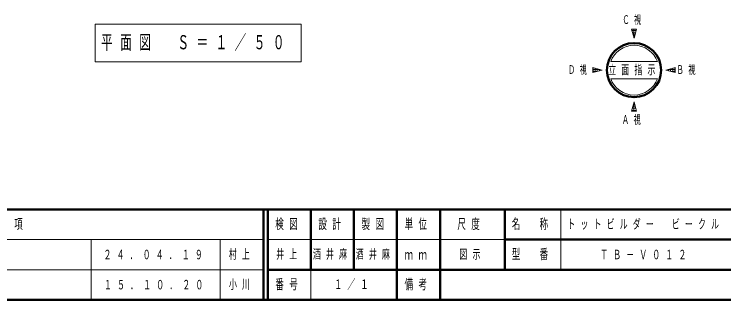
# Model space of a CAD drawing. Units: millimetres on the paper, scale 1:50. Extents: x -385 to 0, y -594 to 267.
# Drawn here: x -301.3 to -136.6, y 0 to 66.3 of the extents above; entities that cross this region are included whole.
import ezdxf

# ---------------------------------------------------------------- set-up
doc = ezdxf.new("R2010")
doc.units = ezdxf.units.MM
doc.layers.add('LY_1', color=140, linetype='Continuous', lineweight=50)
doc.styles.add('ＭＳ ゴシック', font='')
doc.styles.get('ＭＳ ゴシック').set_extended_font_data('MS Gothic')

msp = doc.modelspace()

# ---------------------------------------------------------------- linework, layer by layer
at = {"layer": 'LY_1', "color": 7, "lineweight": 13}
for p, q in [((-282.571, 64.028), (-282.571, 55.228)), ((-234.771, 64.028), (-282.571, 64.028)), ((-234.771, 55.228), (-234.771, 64.028)), ((-156.888, 62.881), (-158.046, 62.881)), ((-157.467, 60.721), (-158.046, 62.881)), ((-158, 62.71), (-158, 62.881)), ((-157.5, 60.844), (-157.5, 62.881)), ((-156.888, 62.881), (-157.467, 60.721)), ((-157, 62.464), (-157, 62.881)), ((-157.944, 62.5), (-156.99, 62.5)), ((-157.81, 62), (-157.124, 62)), ((-157.676, 61.5), (-157.258, 61.5)), ((-157.542, 61), (-157.392, 61)), ((-282.571, 55.228), (-234.771, 55.228)), ((-162.896, 55.335), (-152.038, 55.335)), ((-167.013, 52.757), (-167.013, 53.914)), ((-164.853, 53.335), (-167.013, 53.914)), ((-167.013, 53.5), (-165.467, 53.5)), ((-167.013, 52.757), (-164.853, 53.335)), ((-167.013, 53), (-166.104, 53)), ((-167, 52.76), (-167, 53.911)), ((-166.5, 52.894), (-166.5, 53.777)), ((-166, 53.028), (-166, 53.643)), ((-165.5, 53.162), (-165.5, 53.509)), ((-165, 53.296), (-165, 53.375)), ((-150.082, 53.335), (-147.921, 53.914)), ((-147.921, 52.757), (-150.082, 53.335)), ((-150, 53.314), (-150, 53.357)), ((-149.5, 53.18), (-149.5, 53.491)), ((-149.467, 53.5), (-147.922, 53.5)), ((-149, 53.046), (-149, 53.625)), ((-148.83, 53), (-147.922, 53)), ((-148.5, 52.912), (-148.5, 53.759)), ((-148, 52.778), (-148, 53.893)), ((-147.922, 52.757), (-147.922, 53.914)), ((-162.896, 51.335), (-152.038, 51.335)), ((-158.046, 43.79), (-157.467, 45.95)), ((-157.856, 44.5), (-157.079, 44.5)), ((-157.722, 45), (-157.213, 45)), ((-157.588, 45.5), (-157.347, 45.5)), ((-157.5, 43.79), (-157.5, 45.827)), ((-157.467, 45.95), (-156.888, 43.79)), ((-158.046, 43.79), (-156.888, 43.79)), ((-158, 43.79), (-158, 43.961)), ((-157.99, 44), (-156.945, 44)), ((-157, 43.79), (-157, 44.206)), ((-174.5, 21), (-174.5, 7)), ((-385, 14), (-243.5, 14)), ((-283.5, 14), (-283.5, 0)), ((-253.5, 14), (-253.5, 0)), ((-242.5, 14), (-187.5, 14)), ((-385, 7), (-243.5, 7)), ((-232.5, 7), (-232.5, 0))]:
    msp.add_line(p, q, dxfattribs=at)
at = {"layer": 'LY_1', "color": 7}
for p, q in [((-385, 21), (0, 21)), ((-385, 0), (0, 0))]:
    msp.add_line(p, q, dxfattribs=at)
at = {"layer": 'LY_1'}
for p, q in [((-243.5, 21), (-243.5, 0)), ((-242.5, 21), (-242.5, 0)), ((-232.5, 21), (-232.5, 7)), ((-222.5, 21), (-222.5, 7)), ((-212.5, 21), (-212.5, 0)), ((-202.5, 21), (-202.5, 7)), ((-187.5, 21), (-187.5, 7)), ((-187.5, 14), (-70, 14)), ((-242.5, 7), (0, 7)), ((-202.5, 7), (-202.5, 0))]:
    msp.add_line(p, q, dxfattribs=at)
msp.add_circle((-157.467, 53.335), 6.286, dxfattribs=at)
at = {"layer": 'LY_1', "color": 7, "lineweight": 13}
for start, end in [(20.22325, 159.77675), (200.22325, 339.77675)]:
    msp.add_arc((-157.467, 53.335), 5.786, start, end, dxfattribs=at)

# ---------------------------------------------------------------- texts
at = {"layer": 'LY_1', "color": 7, "style": 'ＭＳ ゴシック'}
for s, insert, char_height, attachment_point in [('\\T1.64;\\W0.6;Ｃ視', (-157.467, 64.941), 1.979, 5), ('\\T1.64;\\W0.6;平面図\u3000Ｓ＝１／５０', (-281.171, 59.628), 3.299, 4), ('\\T1.64;\\W0.6;Ｄ視', (-170.073, 53.335), 1.979, 5), ('\\T1.64;\\W0.6;立面指示', (-163.467, 53.335), 2.199, 4), ('\\T1.64;\\W0.6;Ｂ視', (-144.862, 53.335), 1.979, 5), ('\\T1.64;\\W0.6;Ａ視', (-157.567, 41.73), 1.979, 5), ('\\T1.64;\\W0.6;改\u3000\u3000訂\u3000\u3000事\u3000\u3000項', (-314.25, 17.5), 2.346, 5), ('\\T1.64;\\W0.6;検図', (-237.5, 17.5), 2.346, 5), ('\\T1.64;\\W0.6;設計', (-227.5, 17.5), 2.346, 5), ('\\T1.64;\\W0.6;製図', (-217.5, 17.5), 2.346, 5), ('\\T1.64;\\W0.6;単位', (-207.5, 17.5), 2.346, 5), ('\\T1.64;\\W0.6;尺度', (-195.25, 17.5), 2.346, 5), ('\\T1.64;\\W0.6;名\u3000称', (-181, 17.5), 2.346, 5), ('\\T1.64;\\W0.6;トットビルダー\u3000ビークル', (-154.75, 17.5), 2.199, 5), ('\\T1.64;\\W0.6;２４．０４．１９', (-268.5, 10.5), 2.199, 5), ('\\T1.64;\\W0.6;村上', (-248.5, 10.5), 2.199, 5), ('\\T1.64;\\W0.6;井上', (-237.5, 10.5), 2.199, 5), ('\\T1.64;\\W0.6;酒井麻', (-232, 10.5), 2.199, 4), ('\\T1.64;\\W0.6;酒井麻', (-217.5, 10.5), 2.199, 5), ('\\T1.64;\\W0.6;図示', (-198, 10.5), 2.199, 4), ('\\T1.64;\\W0.6;型\u3000番', (-181, 10.5), 2.346, 5), ('\\T1.64;\\W0.6;ＴＢ－Ｖ０１２', (-154.75, 10.5), 2.199, 5), ('\\T1.64;\\W0.6;ｍｍ', (-207.5, 10.5), 2.346, 5), ('\\T1.64;\\W0.6;小川', (-251.5, 3.5), 2.199, 4), ('\\T1.64;\\W0.6;番号', (-237.5, 3.5), 2.346, 5), ('\\T1.64;\\W0.6;１／１', (-222.5, 3.5), 2.199, 5), ('\\T1.64;\\W0.6;備考', (-207.5, 3.5), 2.346, 5), ('\\T1.64;\\W0.6;１５．１０．２０', (-280.5, 3.5), 2.199, 4)]:
    msp.add_mtext(s, dxfattribs=dict(at, insert=insert, char_height=char_height, attachment_point=attachment_point))

doc.saveas('drawing.dxf')
